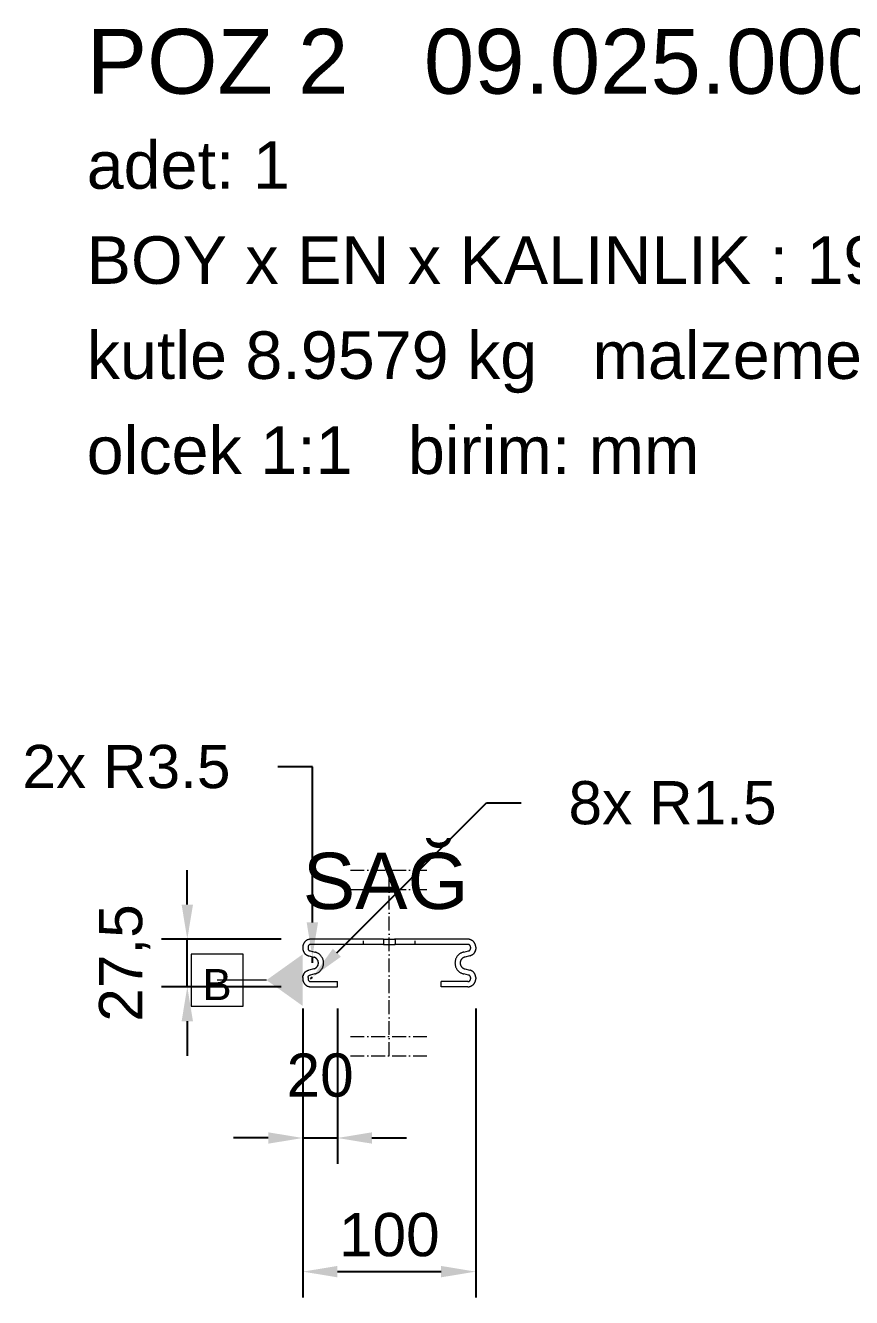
# Model space of a CAD drawing. Header units: millimetres. Extents: x -804 to 5068, y -838 to 556.
# Drawn here: x -804 to -327, y -180 to 556 of the extents above; entities that cross this region are included whole.
import ezdxf

# ---------------------------------------------------------------- set-up
doc = ezdxf.new("R2010")
doc.units = ezdxf.units.MM
doc.linetypes.add('EKSENCIZGI', pattern=[12, 8, -2, 0, -2])
doc.linetypes.add('KESIK', pattern=[3, 2, -1])
for name, color, linetype, lineweight in [('EKSEN', 1, 'EKSENCIZGI', 9), ('GIZLI', 8, 'KESIK', 9), ('GORUNEN', 7, 'Continuous', 9), ('OLCU', 4, 'Continuous', 9), ('YAZI', 3, 'Continuous', 9)]:
    doc.layers.add(name, color=color, linetype=linetype, lineweight=lineweight)
doc.styles.add('PI3D', font='arial.ttf')
doc.dimstyles.new('PF_MM', dxfattribs={"dimtxt": 25, "dimasz": 20, "dimexe": 15, "dimexo": 12.5, "dimgap": 8.75, "dimtad": 1, "dimdec": 1, "dimtxsty": 'PI3D', "dimcen": 2.5, "dimclrd": 4, "dimclre": 4, "dimclrt": 3, "dimazin": 3, "dimtfac": 1, "dimtmove": 0, "dimatfit": 3})

msp = doc.modelspace()

# ---------------------------------------------------------------- linework, layer by layer
at = {"layer": 'EKSEN'}
for p, q in [((-616.5, 67.5), (-571.5, 67.5)), ((-594, -40), (-594, 67.5)), ((-616.5, 56.25), (-571.5, 56.25)), ((-616.5, -28.75), (-571.5, -28.75)), ((-616.5, -40), (-571.5, -40))]:
    msp.add_line(p, q, dxfattribs=at)
at = {"layer": 'GIZLI'}
for points in [[(-609, 24.5), (-609, 27.5)], [(-609, 24.5), (-609, 27.5)], [(-579, 24.5), (-579, 27.5)], [(-579, 24.5), (-579, 27.5)], [(-636.99, 16.91), (-637.15, 16.98), (-637.3, 17.04), (-637.46, 17.09)], [(-636.84, 16.83), (-636.9, 16.86)], [(-636.69, 16.75), (-636.74, 16.78)], [(-636.55, 16.66), (-636.6, 16.69)], [(-552.35, 15.78), (-552.39, 15.72), (-552.49, 15.57), (-552.58, 15.42), (-552.65, 15.27), (-552.73, 15.11), (-552.79, 14.94), (-552.85, 14.78), (-552.86, 14.71)], [(-552.25, 15.91), (-552.29, 15.86)], [(-552.14, 16.04), (-552.18, 16)], [(-552.03, 16.17), (-552.07, 16.13)], [(-551.91, 16.29), (-551.95, 16.25)], [(-547.35, 17.84), (-547.27, 17.86), (-547.22, 17.88)], [(-545.24, 19.09), (-545.2, 19.14)], [(-545.09, 19.25), (-545.05, 19.31)], [(-544.96, 19.42), (-544.91, 19.48)], [(-544.83, 19.59), (-544.78, 19.66), (-544.66, 19.85), (-544.55, 20.04), (-544.44, 20.24), (-544.41, 20.33)], [(-544.35, 20.45), (-544.32, 20.52)], [(-544.27, 20.66), (-544.25, 20.72)], [(-544.2, 20.87), (-544.18, 20.93)], [(-544.14, 21.08), (-544.13, 21.13)], [(-643.17, 7.91), (-643.22, 7.84), (-643.34, 7.65), (-643.45, 7.46), (-643.56, 7.26), (-643.59, 7.17)], [(-643.04, 8.08), (-643.09, 8.02)], [(-642.91, 8.25), (-642.95, 8.19)], [(-642.76, 8.41), (-642.8, 8.36)], [(-640.65, 9.66), (-640.73, 9.64), (-640.78, 9.62)], [(-636.09, 11.21), (-636.05, 11.25)], [(-635.97, 11.33), (-635.93, 11.37)], [(-635.86, 11.46), (-635.82, 11.51)], [(-635.75, 11.59), (-635.71, 11.64)], [(-635.65, 11.72), (-635.55, 11.86), (-635.46, 12.01), (-635.38, 12.16), (-635.31, 12.31), (-635.24, 12.47), (-635.19, 12.63), (-635.14, 12.79)], [(-635.11, 12.89), (-635.09, 12.95)], [(-635.07, 13.06), (-635.06, 13.12)], [(-635.04, 13.23), (-635.03, 13.28)], [(-635.02, 13.4), (-635.01, 13.45)], [(-552.98, 14.1), (-552.99, 14.05)], [(-552.96, 14.27), (-552.97, 14.22)], [(-552.93, 14.44), (-552.94, 14.38)], [(-552.89, 14.61), (-552.91, 14.55)], [(-551.45, 10.84), (-551.41, 10.81)], [(-551.31, 10.75), (-551.26, 10.72)], [(-551.16, 10.67), (-551.1, 10.64)], [(-551.01, 10.59), (-550.95, 10.56), (-550.79, 10.5), (-550.62, 10.44), (-550.54, 10.41)], [(-547.22, 9.62), (-547.27, 9.64), (-547.35, 9.66)], [(-545.2, 8.36), (-545.24, 8.41)], [(-545.05, 8.19), (-545.09, 8.25)], [(-544.91, 8.02), (-544.96, 8.08)], [(-544.41, 7.17), (-544.44, 7.26), (-544.55, 7.46), (-544.66, 7.65), (-544.78, 7.84), (-544.83, 7.91)], [(-643.86, 6.42), (-643.87, 6.37)], [(-643.8, 6.63), (-643.82, 6.57)], [(-643.73, 6.84), (-643.75, 6.78)], [(-643.65, 7.05), (-643.68, 6.98)], [(-544.32, 6.98), (-544.35, 7.05)], [(-544.25, 6.78), (-544.27, 6.84)], [(-544.18, 6.57), (-544.2, 6.63)], [(-544.13, 6.37), (-544.14, 6.42)]]:
    msp.add_lwpolyline(points, dxfattribs=at)
at = {"layer": 'GORUNEN'}
for points in [[(-639.5, 27.5), (-639.72, 27.49), (-639.94, 27.48), (-640.16, 27.45), (-640.38, 27.41), (-640.59, 27.37), (-640.81, 27.31), (-641.02, 27.24), (-641.22, 27.16), (-641.42, 27.07), (-641.62, 26.97), (-641.81, 26.86), (-642, 26.74), (-642.18, 26.61), (-642.35, 26.48), (-642.52, 26.33), (-642.68, 26.18), (-642.83, 26.02), (-642.98, 25.85), (-643.11, 25.68), (-643.24, 25.5), (-643.36, 25.31), (-643.47, 25.12), (-643.57, 24.92), (-643.66, 24.72), (-643.74, 24.52), (-643.81, 24.31), (-643.87, 24.09), (-643.91, 23.88), (-643.95, 23.66), (-643.98, 23.44), (-643.99, 23.22), (-644, 23)], [(-644, 23), (-644, 22.19)], [(-644, 22.19), (-643.99, 21.98), (-643.98, 21.77), (-643.95, 21.55), (-643.92, 21.34), (-643.87, 21.13), (-643.82, 20.93), (-643.75, 20.72), (-643.68, 20.52), (-643.6, 20.33), (-643.5, 20.14), (-643.4, 19.95), (-643.29, 19.77), (-643.17, 19.59), (-643.04, 19.42), (-642.91, 19.25), (-642.76, 19.09), (-642.61, 18.94), (-642.45, 18.8), (-642.29, 18.66), (-642.12, 18.53), (-641.94, 18.41), (-641.76, 18.3), (-641.57, 18.2), (-641.38, 18.1), (-641.19, 18.02), (-640.99, 17.94), (-640.78, 17.88), (-640.65, 17.84), (-640.51, 17.81)], [(-639.5, 24.5), (-639.57, 24.5), (-639.65, 24.49), (-639.72, 24.48), (-639.79, 24.47), (-639.86, 24.46), (-639.94, 24.44), (-640.01, 24.41), (-640.07, 24.39), (-640.14, 24.36), (-640.21, 24.32), (-640.27, 24.29), (-640.33, 24.25), (-640.39, 24.2), (-640.45, 24.16), (-640.51, 24.11), (-640.56, 24.06), (-640.61, 24.01), (-640.66, 23.95), (-640.7, 23.89), (-640.75, 23.83), (-640.79, 23.77), (-640.82, 23.71), (-640.86, 23.64), (-640.89, 23.57), (-640.91, 23.51), (-640.94, 23.44), (-640.96, 23.36), (-640.97, 23.29), (-640.98, 23.22), (-640.99, 23.15), (-641, 23.07), (-641, 23)], [(-641, 23), (-641, 22.19)], [(-641, 22.19), (-641, 22.12), (-640.99, 22.06), (-640.99, 21.99), (-640.98, 21.92), (-640.96, 21.86), (-640.94, 21.79), (-640.92, 21.72), (-640.9, 21.66), (-640.88, 21.6), (-640.85, 21.54), (-640.82, 21.47), (-640.78, 21.42), (-640.75, 21.36), (-640.71, 21.3), (-640.67, 21.25), (-640.62, 21.2), (-640.58, 21.15), (-640.53, 21.1), (-640.48, 21.05), (-640.42, 21.01), (-640.37, 20.97), (-640.31, 20.93), (-640.26, 20.9), (-640.2, 20.86), (-640.14, 20.83), (-640.07, 20.81), (-640.01, 20.78), (-639.95, 20.76), (-639.89, 20.74), (-639.84, 20.73)], [(-597.4, 27.5), (-639.5, 27.5)], [(-597.4, 24.5), (-639.5, 24.5)], [(-597.4, 27.5), (-596.98, 27.5)], [(-597.4, 27.5), (-597.4, 24.5)], [(-597.4, 24.5), (-596.98, 24.5)], [(-596.98, 27.5), (-590.6, 27.5)], [(-596.98, 24.5), (-590.6, 24.5)], [(-590.6, 27.5), (-591.02, 27.5)], [(-590.6, 24.5), (-591.02, 24.5)], [(-590.6, 27.5), (-590.6, 24.5)], [(-548.5, 27.5), (-590.6, 27.5)], [(-548.5, 24.5), (-590.6, 24.5)], [(-544, 23), (-544.01, 23.22), (-544.02, 23.44), (-544.05, 23.66), (-544.09, 23.88), (-544.13, 24.09), (-544.19, 24.31), (-544.26, 24.52), (-544.34, 24.72), (-544.43, 24.92), (-544.53, 25.12), (-544.64, 25.31), (-544.76, 25.5), (-544.89, 25.68), (-545.02, 25.85), (-545.17, 26.02), (-545.32, 26.18), (-545.48, 26.33), (-545.65, 26.48), (-545.82, 26.61), (-546, 26.74), (-546.19, 26.86), (-546.38, 26.97), (-546.58, 27.07), (-546.78, 27.16), (-546.98, 27.24), (-547.19, 27.31), (-547.41, 27.37), (-547.62, 27.41), (-547.84, 27.45), (-548.06, 27.48), (-548.28, 27.49), (-548.5, 27.5)], [(-547, 23), (-547, 23.07), (-547.01, 23.15), (-547.02, 23.22), (-547.03, 23.29), (-547.04, 23.36), (-547.06, 23.44), (-547.09, 23.51), (-547.11, 23.57), (-547.14, 23.64), (-547.18, 23.71), (-547.21, 23.77), (-547.25, 23.83), (-547.3, 23.89), (-547.34, 23.95), (-547.39, 24.01), (-547.44, 24.06), (-547.49, 24.11), (-547.55, 24.16), (-547.61, 24.2), (-547.67, 24.25), (-547.73, 24.29), (-547.79, 24.32), (-547.86, 24.36), (-547.93, 24.39), (-547.99, 24.41), (-548.06, 24.44), (-548.14, 24.46), (-548.21, 24.47), (-548.28, 24.48), (-548.35, 24.49), (-548.43, 24.5), (-548.5, 24.5)], [(-548.16, 20.73), (-548.09, 20.75), (-548.02, 20.77), (-547.95, 20.8), (-547.88, 20.83), (-547.81, 20.86), (-547.75, 20.9), (-547.68, 20.93), (-547.62, 20.98), (-547.56, 21.02), (-547.51, 21.07), (-547.45, 21.12), (-547.4, 21.17), (-547.35, 21.23), (-547.3, 21.29), (-547.26, 21.35), (-547.22, 21.41), (-547.18, 21.48), (-547.15, 21.54), (-547.12, 21.61), (-547.09, 21.68), (-547.07, 21.75), (-547.05, 21.82), (-547.03, 21.9), (-547.02, 21.97), (-547.01, 22.04), (-547, 22.12), (-547, 22.19)], [(-544, 22.19), (-544.01, 21.98), (-544.02, 21.77), (-544.05, 21.55), (-544.08, 21.34), (-544.13, 21.13), (-544.18, 20.93), (-544.25, 20.72), (-544.32, 20.52), (-544.4, 20.33), (-544.5, 20.14), (-544.6, 19.95), (-544.71, 19.77), (-544.83, 19.59), (-544.96, 19.42), (-545.09, 19.25), (-545.24, 19.09), (-545.39, 18.94), (-545.55, 18.8), (-545.71, 18.66), (-545.88, 18.53), (-546.06, 18.41), (-546.24, 18.3), (-546.43, 18.2), (-546.62, 18.1), (-546.81, 18.02), (-547.01, 17.94), (-547.22, 17.88), (-547.35, 17.84), (-547.49, 17.81)], [(-547, 23), (-547, 22.19)], [(-544, 23), (-544, 22.19)], [(-640.51, 17.81), (-637.71, 17.16)], [(-639.84, 20.73), (-637.04, 20.08)], [(-637.71, 10.34), (-637.54, 10.38), (-637.38, 10.44), (-637.21, 10.5), (-637.05, 10.56), (-636.9, 10.64), (-636.74, 10.72), (-636.59, 10.81), (-636.45, 10.91), (-636.31, 11.02), (-636.18, 11.13), (-636.05, 11.25), (-635.93, 11.37), (-635.82, 11.5), (-635.71, 11.64), (-635.61, 11.78), (-635.51, 11.93), (-635.42, 12.08), (-635.35, 12.23), (-635.27, 12.39), (-635.21, 12.56), (-635.15, 12.72), (-635.11, 12.89), (-635.07, 13.06), (-635.04, 13.23), (-635.02, 13.4), (-635, 13.58), (-635, 13.75), (-635, 13.92), (-635.02, 14.1), (-635.04, 14.27), (-635.07, 14.44), (-635.11, 14.61), (-635.15, 14.78), (-635.21, 14.94), (-635.27, 15.11), (-635.35, 15.27), (-635.42, 15.42), (-635.51, 15.57), (-635.61, 15.72), (-635.71, 15.86), (-635.82, 16), (-635.93, 16.13), (-636.05, 16.25), (-636.18, 16.37), (-636.31, 16.48), (-636.45, 16.59), (-636.59, 16.69), (-636.74, 16.78), (-636.9, 16.86), (-637.05, 16.94), (-637.21, 17), (-637.38, 17.06), (-637.54, 17.12), (-637.71, 17.16)], [(-637.04, 7.42), (-636.72, 7.5), (-636.41, 7.59), (-636.11, 7.71), (-635.81, 7.83), (-635.52, 7.97), (-635.24, 8.13), (-634.96, 8.3), (-634.69, 8.48), (-634.44, 8.68), (-634.19, 8.88), (-633.95, 9.1), (-633.73, 9.34), (-633.51, 9.58), (-633.31, 9.83), (-633.12, 10.1), (-632.95, 10.37), (-632.79, 10.65), (-632.64, 10.94), (-632.51, 11.23), (-632.39, 11.53), (-632.29, 11.84), (-632.2, 12.15), (-632.13, 12.46), (-632.07, 12.78), (-632.03, 13.1), (-632.01, 13.43), (-632, 13.75), (-632.01, 14.07), (-632.03, 14.4), (-632.07, 14.72), (-632.13, 15.04), (-632.2, 15.35), (-632.29, 15.66), (-632.39, 15.97), (-632.51, 16.27), (-632.64, 16.56), (-632.79, 16.85), (-632.95, 17.13), (-633.12, 17.4), (-633.31, 17.67), (-633.51, 17.92), (-633.73, 18.16), (-633.95, 18.4), (-634.19, 18.62), (-634.44, 18.82), (-634.69, 19.02), (-634.96, 19.2), (-635.24, 19.37), (-635.52, 19.53), (-635.81, 19.67), (-636.11, 19.79), (-636.41, 19.91), (-636.72, 20), (-637.04, 20.08)], [(-550.97, 20.08), (-551.28, 20), (-551.59, 19.91), (-551.89, 19.79), (-552.19, 19.67), (-552.48, 19.53), (-552.76, 19.37), (-553.04, 19.2), (-553.31, 19.02), (-553.56, 18.82), (-553.81, 18.62), (-554.05, 18.4), (-554.27, 18.16), (-554.49, 17.92), (-554.69, 17.67), (-554.88, 17.4), (-555.05, 17.13), (-555.21, 16.85), (-555.36, 16.56), (-555.49, 16.27), (-555.61, 15.97), (-555.71, 15.66), (-555.8, 15.35), (-555.87, 15.04), (-555.93, 14.72), (-555.97, 14.4), (-555.99, 14.07), (-556, 13.75), (-555.99, 13.43), (-555.97, 13.1), (-555.93, 12.78), (-555.87, 12.46), (-555.8, 12.15), (-555.71, 11.84), (-555.61, 11.53), (-555.49, 11.23), (-555.36, 10.94), (-555.21, 10.65), (-555.05, 10.37), (-554.88, 10.1), (-554.69, 9.83), (-554.49, 9.58), (-554.27, 9.34), (-554.05, 9.1), (-553.81, 8.88), (-553.56, 8.68), (-553.31, 8.48), (-553.04, 8.3), (-552.76, 8.13), (-552.48, 7.97), (-552.19, 7.83), (-551.89, 7.71), (-551.59, 7.59), (-551.28, 7.5), (-550.97, 7.42)], [(-550.29, 17.16), (-550.45, 17.12), (-550.61, 17.07), (-550.77, 17.01), (-550.93, 16.94), (-551.08, 16.87), (-551.23, 16.79), (-551.38, 16.7), (-551.52, 16.61), (-551.65, 16.51), (-551.78, 16.4), (-551.91, 16.29), (-552.03, 16.17), (-552.14, 16.04), (-552.25, 15.91), (-552.35, 15.78), (-552.45, 15.64), (-552.54, 15.49), (-552.62, 15.34), (-552.69, 15.19), (-552.76, 15.03), (-552.81, 14.87), (-552.87, 14.71), (-552.91, 14.55), (-552.94, 14.38), (-552.97, 14.22), (-552.99, 14.05), (-553, 13.88), (-553, 13.71), (-552.99, 13.54), (-552.98, 13.37), (-552.96, 13.2), (-552.93, 13.04), (-552.89, 12.87), (-552.84, 12.71), (-552.79, 12.55), (-552.72, 12.39), (-552.66, 12.24), (-552.58, 12.08), (-552.49, 11.94), (-552.4, 11.79), (-552.3, 11.66), (-552.2, 11.52), (-552.09, 11.4), (-551.97, 11.27), (-551.85, 11.16), (-551.72, 11.05), (-551.59, 10.94), (-551.45, 10.84), (-551.31, 10.75), (-551.16, 10.67), (-551.01, 10.59), (-550.85, 10.52), (-550.7, 10.46), (-550.54, 10.41), (-550.41, 10.37), (-550.29, 10.34)], [(-550.97, 20.08), (-548.16, 20.73)], [(-547.49, 17.81), (-550.29, 17.16)], [(-644, 5.31), (-643.99, 5.52), (-643.98, 5.73), (-643.95, 5.95), (-643.92, 6.16), (-643.87, 6.37), (-643.82, 6.57), (-643.75, 6.78), (-643.68, 6.98), (-643.6, 7.17), (-643.5, 7.36), (-643.4, 7.55), (-643.29, 7.73), (-643.17, 7.91), (-643.04, 8.08), (-642.91, 8.25), (-642.76, 8.41), (-642.61, 8.56), (-642.45, 8.7), (-642.29, 8.84), (-642.12, 8.97), (-641.94, 9.09), (-641.76, 9.2), (-641.57, 9.3), (-641.38, 9.4), (-641.19, 9.48), (-640.99, 9.56), (-640.78, 9.62), (-640.65, 9.66), (-640.51, 9.69)], [(-637.71, 10.34), (-640.51, 9.69)], [(-637.04, 7.42), (-639.84, 6.77)], [(-548.16, 6.77), (-550.97, 7.42)], [(-550.29, 10.34), (-547.49, 9.69)], [(-544, 5.31), (-544.01, 5.52), (-544.02, 5.73), (-544.05, 5.95), (-544.08, 6.16), (-544.13, 6.37), (-544.18, 6.57), (-544.25, 6.78), (-544.32, 6.98), (-544.4, 7.17), (-544.5, 7.36), (-544.6, 7.55), (-544.71, 7.73), (-544.83, 7.91), (-544.96, 8.08), (-545.09, 8.25), (-545.24, 8.41), (-545.39, 8.56), (-545.55, 8.7), (-545.71, 8.84), (-545.88, 8.97), (-546.06, 9.09), (-546.24, 9.2), (-546.43, 9.3), (-546.62, 9.4), (-546.81, 9.48), (-547.01, 9.56), (-547.22, 9.62), (-547.35, 9.66), (-547.49, 9.69)], [(-644, 5.31), (-644, 4.5)], [(-644, 4.5), (-643.99, 4.28), (-643.98, 4.06), (-643.95, 3.84), (-643.91, 3.62), (-643.87, 3.41), (-643.81, 3.19), (-643.74, 2.98), (-643.66, 2.78), (-643.57, 2.58), (-643.47, 2.38), (-643.36, 2.19), (-643.24, 2), (-643.11, 1.82), (-642.98, 1.65), (-642.83, 1.48), (-642.68, 1.32), (-642.52, 1.17), (-642.35, 1.02), (-642.18, 0.89), (-642, 0.76), (-641.81, 0.64), (-641.62, 0.53), (-641.42, 0.43), (-641.22, 0.34), (-641.02, 0.26), (-640.81, 0.19), (-640.59, 0.13), (-640.38, 0.09), (-640.16, 0.05), (-639.94, 0.02), (-639.72, 0.01), (-639.5, 0)], [(-641, 5.31), (-641, 5.38), (-640.99, 5.44), (-640.99, 5.51), (-640.98, 5.58), (-640.96, 5.64), (-640.94, 5.71), (-640.92, 5.78), (-640.9, 5.84), (-640.88, 5.9), (-640.85, 5.96), (-640.82, 6.03), (-640.78, 6.08), (-640.75, 6.14), (-640.71, 6.2), (-640.67, 6.25), (-640.62, 6.3), (-640.58, 6.35), (-640.53, 6.4), (-640.48, 6.45), (-640.42, 6.49), (-640.37, 6.53), (-640.31, 6.57), (-640.26, 6.6), (-640.2, 6.64), (-640.14, 6.67), (-640.07, 6.69), (-640.01, 6.72), (-639.95, 6.74), (-639.89, 6.76), (-639.84, 6.77)], [(-641, 5.31), (-641, 4.5)], [(-641, 4.5), (-641, 4.43), (-640.99, 4.35), (-640.98, 4.28), (-640.97, 4.21), (-640.96, 4.14), (-640.94, 4.06), (-640.91, 3.99), (-640.89, 3.93), (-640.86, 3.86), (-640.82, 3.79), (-640.79, 3.73), (-640.75, 3.67), (-640.7, 3.61), (-640.66, 3.55), (-640.61, 3.49), (-640.56, 3.44), (-640.51, 3.39), (-640.45, 3.34), (-640.39, 3.3), (-640.33, 3.25), (-640.27, 3.21), (-640.21, 3.18), (-640.14, 3.14), (-640.07, 3.11), (-640.01, 3.09), (-639.94, 3.06), (-639.86, 3.04), (-639.79, 3.03), (-639.72, 3.02), (-639.65, 3.01), (-639.57, 3), (-639.5, 3)], [(-639.5, 3), (-624, 3)], [(-639.5, 0), (-624, 0)], [(-624, 0), (-624, 3)], [(-564, 0), (-564, 3)], [(-548.5, 3), (-564, 3)], [(-548.5, 0), (-564, 0)], [(-548.5, 3), (-548.43, 3), (-548.35, 3.01), (-548.28, 3.02), (-548.21, 3.03), (-548.14, 3.04), (-548.06, 3.06), (-547.99, 3.09), (-547.93, 3.11), (-547.86, 3.14), (-547.79, 3.18), (-547.73, 3.21), (-547.67, 3.25), (-547.61, 3.3), (-547.55, 3.34), (-547.49, 3.39), (-547.44, 3.44), (-547.39, 3.49), (-547.34, 3.55), (-547.3, 3.61), (-547.25, 3.67), (-547.21, 3.73), (-547.18, 3.79), (-547.14, 3.86), (-547.11, 3.93), (-547.09, 3.99), (-547.06, 4.06), (-547.04, 4.14), (-547.03, 4.21), (-547.02, 4.28), (-547.01, 4.35), (-547, 4.43), (-547, 4.5)], [(-548.5, 0), (-548.28, 0.01), (-548.06, 0.02), (-547.84, 0.05), (-547.62, 0.09), (-547.41, 0.13), (-547.19, 0.19), (-546.98, 0.26), (-546.78, 0.34), (-546.58, 0.43), (-546.38, 0.53), (-546.19, 0.64), (-546, 0.76), (-545.82, 0.89), (-545.65, 1.02), (-545.48, 1.17), (-545.32, 1.32), (-545.17, 1.48), (-545.02, 1.65), (-544.89, 1.82), (-544.76, 2), (-544.64, 2.19), (-544.53, 2.38), (-544.43, 2.58), (-544.34, 2.78), (-544.26, 2.98), (-544.19, 3.19), (-544.13, 3.41), (-544.09, 3.62), (-544.05, 3.84), (-544.02, 4.06), (-544.01, 4.28), (-544, 4.5)], [(-547, 5.31), (-547, 5.38), (-547.01, 5.46), (-547.02, 5.53), (-547.03, 5.6), (-547.05, 5.68), (-547.07, 5.75), (-547.09, 5.82), (-547.12, 5.89), (-547.15, 5.96), (-547.18, 6.02), (-547.22, 6.09), (-547.26, 6.15), (-547.3, 6.21), (-547.35, 6.27), (-547.4, 6.33), (-547.45, 6.38), (-547.51, 6.43), (-547.56, 6.48), (-547.62, 6.52), (-547.68, 6.57), (-547.75, 6.6), (-547.81, 6.64), (-547.88, 6.67), (-547.95, 6.7), (-548.02, 6.73), (-548.09, 6.75), (-548.16, 6.77)], [(-547, 5.31), (-547, 4.5)], [(-544, 5.31), (-544, 4.5)]]:
    msp.add_lwpolyline(points, dxfattribs=at)
at = {"layer": 'OLCU'}
msp.add_line((-665, 3.85), (-693.5, 3.85), dxfattribs=at)
msp.add_lwpolyline([(-708.5, -11.15), (-678.5, -11.15), (-678.5, 18.85), (-708.5, 18.85)], close=True, dxfattribs=at)
msp.add_solid([(-644, -11.15), (-644, 18.85), (-665, 3.85)], dxfattribs=at)

# ---------------------------------------------------------------- texts
at = {"layer": 'OLCU', "style": 'PI3D'}
msp.add_text('B', height=18, dxfattribs=at).set_placement((-701.97, -7.72))
at = {"layer": 'YAZI', "style": 'PI3D'}
for s, height, p in [('POZ 2   09.025.000.02   09.025.000.02 C-Profil Teleskop', 37.5, (-769, 516.69)), ('adet: 1', 27.5, (-769, 461.69)), ('BOY x EN x KALINLIK : 1940.0 x 100.0 x 27.5 mm', 27.5, (-769, 406.69)), ('kutle 8.9579 kg   malzeme: Celik (S235JR / St37)', 27.5, (-769, 351.69)), ('olcek 1:1   birim: mm', 27.5, (-769, 296.69)), ('SAĞ', 32.5, (-644, 45))]:
    msp.add_text(s, height=height, dxfattribs=at).set_placement(p)

# ---------------------------------------------------------------- dimensions: what is measured, and where the dimension line sits
at = {"layer": 'OLCU'}
for center, radius, location, text in [((-638.5, 13.75), 3.5, (-638.5, 127.25), '2x R3.5'), ((-639.5, 4.5), 1.5, (-537.68, 106.32), '8x R1.5')]:
    msp.add_radius_dim(center=center, radius=radius, location=location, text=text, dimstyle='PF_MM', override={"dimgap": 7.5, "dimtad": 0, "dimtih": 1, "dimtoh": 1, "dimtix": 0, "dimtofl": 1, "dimtmove": 1, "dimatfit": 3}, dxfattribs=at).render()
msp.add_linear_dim(base=(-710.82, 0), p1=(-644, 0), p2=(-644, 27.5), angle=90, dimstyle='PF_MM', dxfattribs=at).render()
msp.add_linear_dim(base=(-644, -87.5), p1=(-644, 0), p2=(-624, 0), dimstyle='PF_MM', override={"dimtih": 1, "dimtoh": 1, "dimtmove": 1, "dimatfit": 3}, dxfattribs=at).render()
msp.add_linear_dim(base=(-644, -164.82), p1=(-644, 0), p2=(-544, 0), dimstyle='PF_MM', dxfattribs=at).render()

doc.saveas('drawing.dxf')
